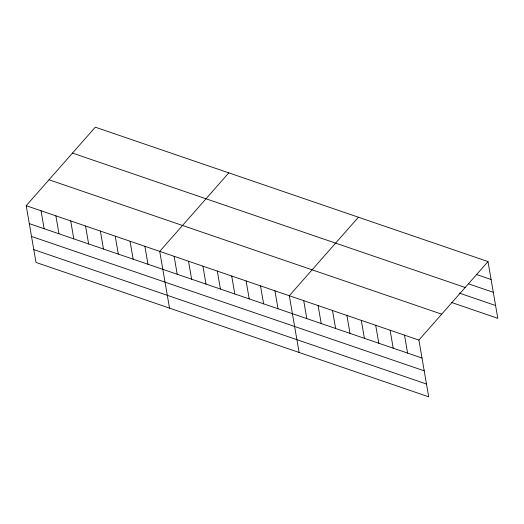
<?xml version="1.0" encoding="UTF-8"?>
<svg xmlns="http://www.w3.org/2000/svg" width="524" height="524" viewBox="0 0 524 524"><rect width="100%" height="100%" fill="white"/><g stroke="black" fill="none" stroke-linecap="round" stroke-linejoin="round"><path stroke-width="0.79" d="M488.001 261.568L418.899 340.076L428.704 396.819L35.999 262.432L26.2 205.69L95.296 127.181L488.001 261.568L497.8 318.31L451.57 302.492M228.818 172.874L159.715 251.382L169.521 308.125M358.409 217.218L289.307 295.733L299.112 352.475M476.702 274.589L491.099 279.521M468.299 283.759L493.313 292.32M72.495 153.087L465.194 287.479M459.214 293.06L495.586 305.512M49.001 179.778L441.706 314.171M26.2 205.69L418.899 340.076M29.298 223.637L422.003 358.03M31.512 236.442L424.211 370.828M33.791 249.627L426.49 384.02M404.502 335.15L407.6 353.097M390.105 330.225L393.203 348.172M375.701 325.293L378.806 343.246M361.305 320.367L364.403 338.321M346.908 315.441L350.006 333.388M332.504 310.509L335.609 328.463M318.107 305.584L321.205 323.537M303.71 300.658L306.809 318.605M274.91 290.8L278.008 308.754M260.513 285.875L263.611 303.822M246.11 280.949L249.214 298.896M231.713 276.017L234.811 293.971M217.316 271.091L220.414 289.038M202.912 266.166L206.017 284.113M188.516 261.234L191.614 279.187M174.119 256.308L177.217 274.262M144.886 246.306L147.984 264.253M130.05 241.23L133.148 259.177M115.215 236.154L118.313 254.101M100.379 231.071L103.477 249.024M85.543 225.995L88.641 243.948M70.707 220.918L73.805 238.872M55.871 215.842L58.97 233.796M41.036 210.766L44.134 228.713"/></g></svg>
